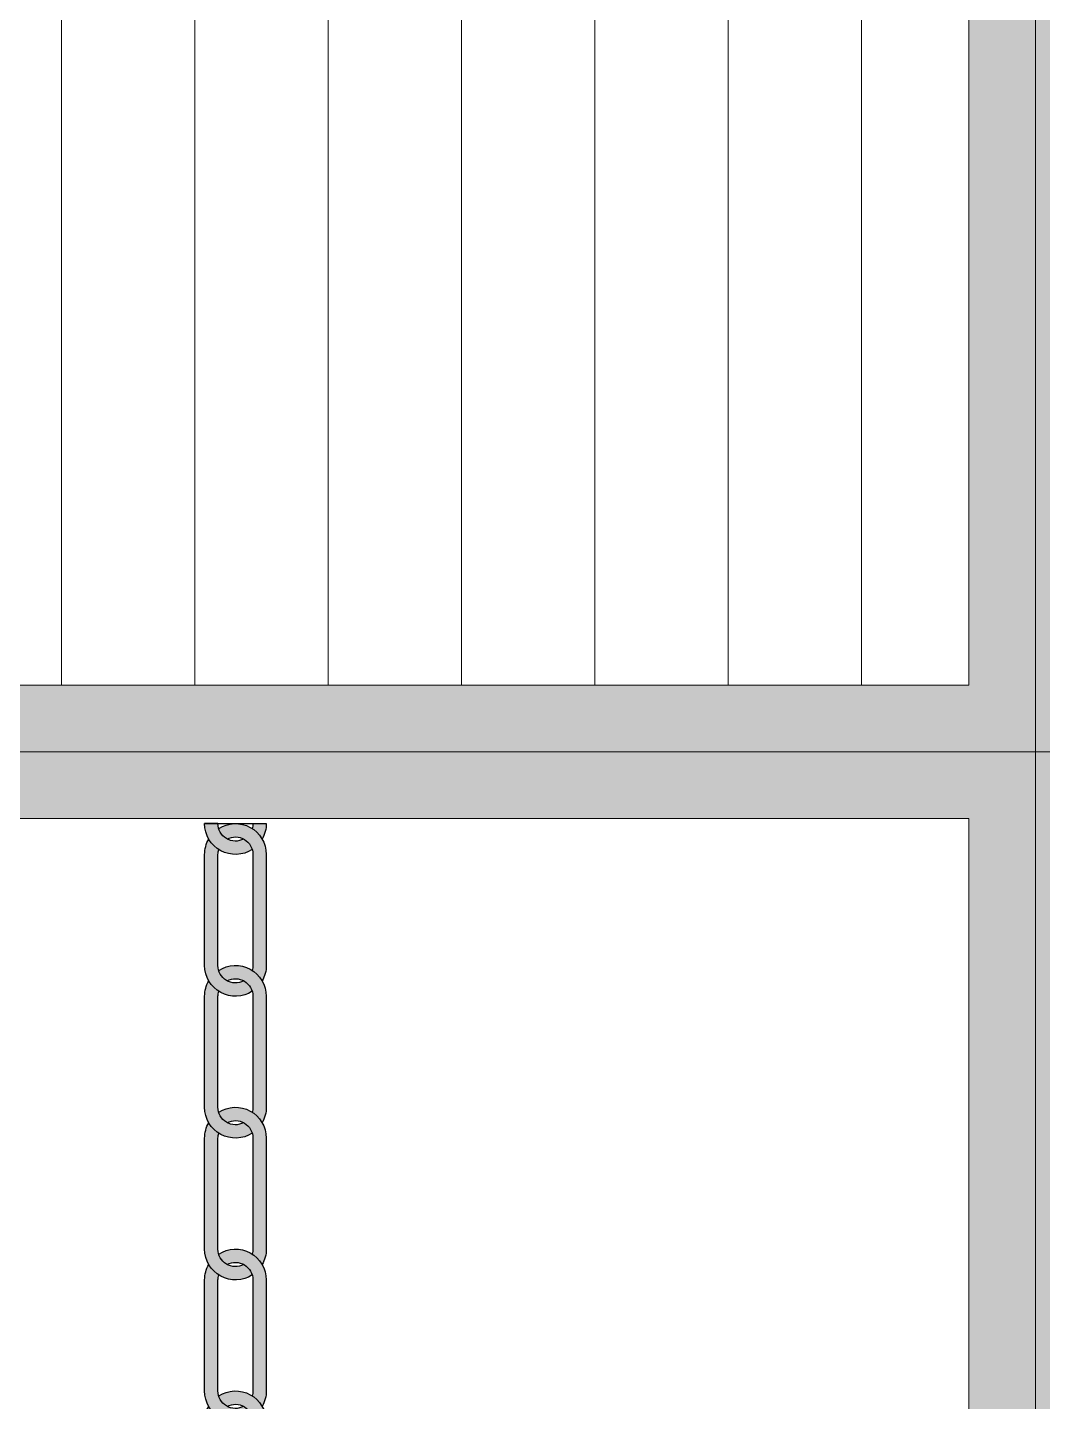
# Model space of a CAD drawing. Header units: inches. Extents: x 15448 to 46480, y -8154 to 0.
# Drawn here: x 19675.46 to 19683.07, y -3098.63 to -3088.33 of the extents above; entities that cross this region are included whole.
import ezdxf

# ---------------------------------------------------------------- set-up
doc = ezdxf.new("R2010")
doc.units = ezdxf.units.IN
doc.header["$MEASUREMENT"] = 0
doc.layers.add('IEL-HATCH-002', color=7, linetype='Continuous')

# ---------------------------------------------------------------- blocks, each defined once
blk = doc.blocks.new('98U7YTRFD')
at = {"layer": 'IEL-HATCH-002', "true_color": 0xc8c92d, "transparency": 33554687}
h = blk.add_hatch(color=52, dxfattribs=at)
h.dxf.hatch_style = 1
h.paths.add_polyline_path([(13503.61751763881, -2226.632855049501, -0.07203610860379069), (13503.62290638672, -2226.595646039197, -0.1185260063094966), (13503.5484868671, -2226.517276316019, 0.1316524975845443), (13503.51751763881, -2226.632855049487), (13503.5175176388, -2227.465659287769, 0.594712910876228), (13503.87444382478, -2227.659607744423, 0.2003144962032731), (13503.81067379528, -2227.581238021246, -0.5669828809784526), (13503.6175176388, -2227.46565928777)])
h.paths.add_polyline_path([(13503.9798325727, -2226.632855049494, 0.5947129108752648), (13503.62290638672, -2226.438906592844, 0.2003144962005446), (13503.68667641622, -2226.517276316018, -0.566982880973599), (13503.8798325727, -2226.632855049495), (13503.87983257269, -2227.465659287762, -0.07203610860876465), (13503.87444382478, -2227.50286829807, -0.118526006309034), (13503.94886334439, -2227.581238021246, 0.1316524975903354), (13503.97983257269, -2227.46565928777)])
h.paths.add_polyline_path([(13503.81067379529, -2226.517276316021, -0.5669828809679891), (13503.61751763881, -2226.401697582547), (13503.51751763881, -2226.401697582546, 0.5947129108662997), (13503.87444382479, -2226.595646039201, 0.2003144962125876)])
h.paths.add_polyline_path([(13503.9798325727, -2226.401697582546), (13503.8798325727, -2226.401697582548, -0.0720361085940226), (13503.87444382479, -2226.438906592848, -0.1185260063105705), (13503.9488633444, -2226.517276316026, 0.1316524975960037)])
h.paths.add_polyline_path([(13503.62290638671, -2227.502868298067, 0.2003144962009132), (13503.6866764162, -2227.581238021242, -0.5669828809782086), (13503.87983257269, -2227.69681675472), (13503.87983257267, -2228.529620993008, -0.07203610857360948), (13503.87444382477, -2228.566830003297, -0.118526006307088), (13503.94886334438, -2228.645199726472, 0.1316524975815436), (13503.97983257267, -2228.529620993005), (13503.97983257268, -2227.696816754719, 0.5947129108761078)])
h.paths.add_polyline_path([(13503.61751763879, -2227.696816754727, -0.07203610860858728), (13503.6229063867, -2227.65960774442, -0.1185260063082909), (13503.54848686709, -2227.581238021243, 0.1316524975913791), (13503.51751763879, -2227.696816754717), (13503.51751763879, -2228.529620992994, 0.5947129108750169), (13503.87444382477, -2228.723569449647, 0.2003144962088846), (13503.81067379527, -2228.645199726468, -0.5669828809818553), (13503.61751763878, -2228.529620992995)])
h.paths.add_polyline_path([(13503.97983257267, -2228.760778459945, 0.5947129108770199), (13503.62290638669, -2228.566830003293, 0.200314496202923), (13503.68667641619, -2228.645199726468, -0.5669828809789138), (13503.87983257267, -2228.760778459944), (13503.87983257267, -2229.593582698218, -0.07203610859698133), (13503.87444382476, -2229.630791708519, -0.1185260063065316), (13503.94886334437, -2229.709161431695, 0.1316524975863861), (13503.97983257267, -2229.593582698222)])
h.paths.add_polyline_path([(13503.61751763878, -2228.760778459946, -0.07203610859702522), (13503.62290638669, -2228.723569449645, -0.1185260063069746), (13503.54848686708, -2228.64519972647, 0.1316524975866461), (13503.51751763879, -2228.76077845994), (13503.51751763877, -2229.593582698222, 0.5947129108837431), (13503.87444382476, -2229.787531154871, 0.2003144962049155), (13503.81067379525, -2229.709161431695, -0.5669828809818576), (13503.61751763877, -2229.59358269822)])
h.paths.add_polyline_path([(13503.62290638668, -2229.630791708518, 0.2003144962070172), (13503.68667641618, -2229.709161431694, -0.566982880981241), (13503.87983257266, -2229.82474016517), (13503.87983257265, -2230.657544403461, -0.0720361085714324), (13503.87444382475, -2230.694753413748, -0.1185260063091374), (13503.94886334436, -2230.773123136925, 0.1316524975872248), (13503.97983257266, -2230.657544403453), (13503.97983257267, -2229.824740165172, 0.5947129108787617)])
h.paths.add_polyline_path([(13503.61751763877, -2229.824740165168, -0.07203610858905092), (13503.62290638668, -2229.787531154871, -0.1185260063116001), (13503.54848686707, -2229.709161431694, 0.1316524975902867), (13503.51751763877, -2229.824740165167), (13503.51751763876, -2230.657544403446, 0.5947129108775663), (13503.87444382474, -2230.851492860097, 0.200314496204377), (13503.81067379525, -2230.773123136921, -0.5669828809862746), (13503.61751763876, -2230.657544403447)])
edge = h.paths.add_edge_path()
edge.add_arc((13503.74867510571, -2230.657544403449), 0.1311574669454552, 196.4809915950537, 241.7900223174708)
edge.add_arc((13503.74867510571, -2230.888701870394), 0.1311574669452482, -3.972786544181872e-10, 118.2099776824353, ccw=False)
edge.add_line((13503.87983257265, -2230.888701870394), (13503.87983257265, -2231.721506108671))
edge.add_arc((13503.7486751057, -2231.72150610867), 0.1311574669454458, 310.0809016845912, 359.9999999996027, ccw=False)
edge.add_spline(control_points=[(13503.83312328346, -2231.821859416586), (13503.84802924988, -2231.847600672264), (13503.86145331637, -2231.880482073219), (13503.87370437016, -2231.915932078013)], knot_values=[0.3466016303527852, 0.3466016303527852, 0.3466016303527852, 0.3466016303527852, 0.4394988958096177, 0.4394988958096177, 0.4394988958096177, 0.4394988958096177], degree=3, periodic=0)
edge.add_arc((13503.7486751057, -2231.721506108672), 0.2311574669473088, 302.7438041725395, 359.9999999995491)
edge.add_line((13503.97983257264, -2231.721506108674), (13503.97983257265, -2230.888701870395))
edge.add_arc((13503.74867510571, -2230.888701870394), 0.2311574669439204, 359.9999999995491, 482.9619831899298)
edge = h.paths.add_edge_path()
edge.add_arc((13503.74867510571, -2230.888701870399), 0.1311574669464335, 163.5190084028508, 179.9999999994041, ccw=False)
edge.add_arc((13503.74867510571, -2230.657544403448), 0.231157466945264, 209.9999999994986, 237.0380168102543, ccw=False)
edge.add_arc((13503.74867510571, -2230.888701870389), 0.2311574669416409, 150.0000000001481, 179.999999999211)
edge.add_line((13503.51751763876, -2230.888701870386), (13503.51751763875, -2231.72150610867))
edge.add_arc((13503.7486751057, -2231.721506108673), 0.2311574669460325, 179.9999999993237, 278.2980461259109)
edge.add_spline(control_points=[(13503.78203631918, -2231.950243521354), (13503.77349784221, -2231.919963962116), (13503.76439506145, -2231.887542869716), (13503.75464397613, -2231.852527685985)], knot_values=[0.3340763060398338, 0.3340763060398338, 0.3340763060398338, 0.3340763060398338, 0.3998533181570189, 0.3998533181570189, 0.3998533181570189, 0.3998533181570189], degree=3, periodic=0)
edge.add_arc((13503.7486751057, -2231.721506108674), 0.1311574669442585, 179.9999999996027, 272.6083855617258, ccw=False)
edge.add_line((13503.61751763876, -2231.721506108673), (13503.61751763876, -2230.888701870397))
edge = h.paths.add_edge_path()
edge.add_spline(control_points=[(13503.62947532372, -2232.290356154731), (13503.63333082386, -2232.284184329058), (13503.63678312601, -2232.277951765025), (13503.65949591576, -2232.23196059986), (13503.66465283814, -2232.195186345206), (13503.67584589356, -2232.10802230113), (13503.68004242229, -2232.065884528885), (13503.70311288076, -2231.996959454116), (13503.71199667835, -2231.975522320184), (13503.72103657388, -2231.951005315828)], knot_values=[0.7735575014796725, 0.7735575014796725, 0.7735575014796725, 0.7735575014796725, 0.7862236376607805, 0.7862236376607805, 0.8675730333088957, 0.8675730333088957, 1.006174514207716, 1.006174514207716, 1.068779357752417, 1.068779357752417, 1.068779357752417, 1.068779357752417], degree=3, periodic=0)
edge.add_arc((13503.7486751057, -2231.721506108673), 0.2311574669460325, 238.5995381174768, 263.1329545769639, ccw=False)
edge.add_spline(control_points=[(13503.62823824841, -2231.918809778), (13503.60759927767, -2231.962884088363), (13503.55958207207, -2232.104751360314), (13503.57532484405, -2232.226761172827), (13503.51570097075, -2232.267686383218)], knot_values=[0.7792624189428321, 0.7792624189428321, 0.7792624189428321, 0.7792624189428321, 0.894581686628916, 1.114363854140545, 1.114363854140545, 1.114363854140545, 1.11436385422479], degree=3, periodic=0)
edge.add_spline(control_points=[(13503.51570097068, -2232.267686383265), (13503.55365537569, -2232.275727760133), (13503.59160978069, -2232.283769137001), (13503.62947532371, -2232.290356154732)], knot_values=[0.3533699334604428, 0.3533699334604428, 0.3533699334604428, 0.3533699334604428, 0.4669760500314272, 0.4669760500314272, 0.4669760500314272, 0.4669760500314272], degree=3, periodic=0)
edge = h.paths.add_edge_path()
edge.add_spline(control_points=[(13503.87370437016, -2231.915932078013), (13503.86145331637, -2231.880482073219), (13503.84802924988, -2231.847600672264), (13503.83312328346, -2231.821859416586)], knot_values=[0.3466016303527853, 0.3466016303527853, 0.3466016303527853, 0.3466016303527853, 0.4394988958096178, 0.4394988958096178, 0.4394988958096178, 0.4394988958096178], degree=3, periodic=0)
edge.add_spline(control_points=[(13503.83312328346, -2231.821859416586), (13503.81600394319, -2231.79229586449), (13503.77034186214, -2231.744068675765), (13503.71079597436, -2231.789505017832), (13503.67878689952, -2231.832492232912)], knot_values=[0.4394988958096178, 0.4394988958096178, 0.4394988958096178, 0.4394988958096178, 0.5461903945248009, 0.6949122414479455, 0.6949122414479455, 0.6949122414479455, 0.6949122414479455], degree=3, periodic=0)
edge.add_arc((13503.7486751057, -2231.721506108674), 0.1311574669439327, 237.8012887516908, 270.5044185428803)
edge.add_spline(control_points=[(13503.74982977022, -2231.852658492871), (13503.75052608023, -2231.849357343022), (13503.75120857046, -2231.845998980179), (13503.75187597324, -2231.842580877317)], knot_values=[0.697560864125554, 0.697560864125554, 0.697560864125554, 0.697560864125554, 0.7034162723765264, 0.7034162723765264, 0.7034162723765264, 0.7034162723765264], degree=3, periodic=0)
edge.add_spline(control_points=[(13503.75187597324, -2231.842580877315), (13503.75280441973, -2231.845919667951), (13503.75372706408, -2231.849235145417), (13503.75464397613, -2231.852527685985)], knot_values=[0.399853318157019, 0.399853318157019, 0.399853318157019, 0.399853318157019, 0.4060384486553351, 0.4060384486553351, 0.4060384486553351, 0.4060384486553351], degree=3, periodic=0)
edge.add_spline(control_points=[(13503.75464397613, -2231.852527685985), (13503.76439506145, -2231.887542869716), (13503.77349784221, -2231.919963962116), (13503.78203631918, -2231.950243521354)], knot_values=[0.3340763060398338, 0.3340763060398338, 0.3340763060398338, 0.3340763060398338, 0.3998533181570189, 0.3998533181570189, 0.3998533181570189, 0.3998533181570189], degree=3, periodic=0)
edge.add_spline(control_points=[(13503.78203631918, -2231.950243521354), (13503.79623647673, -2232.000600805542), (13503.80887586587, -2232.045034972799), (13503.84337285042, -2232.167174155498), (13503.86210613488, -2232.232197790489), (13503.88067943865, -2232.296631415022)], knot_values=[0.004926422168225086, 0.004926422168225086, 0.004926422168225086, 0.004926422168225086, 0.1143187573153247, 0.1143187573153247, 0.3340763060398338, 0.3340763060398338, 0.3340763060398338, 0.3340763060398338], degree=3, periodic=0)
edge.add_spline(control_points=[(13503.88067943864, -2232.296631415021), (13503.91323300754, -2232.290611837031), (13503.94562445606, -2232.281938916579), (13503.97801590457, -2232.273265996127)], knot_values=[0, 0, 0, 0, 0.09983347359727517, 0.09983347359727517, 0.09983347359727517, 0.09983347359727517], degree=3, periodic=0)
edge.add_spline(control_points=[(13503.97801590457, -2232.273265996125), (13503.9583757301, -2232.205132057599), (13503.92908994577, -2232.103536431135), (13503.88875913409, -2231.959494979829), (13503.87370437016, -2231.915932078013)], knot_values=[0, 0, 0, 0, 0.2324443974355175, 0.3466016303527853, 0.3466016303527853, 0.3466016303527853, 0.3466016303527853], degree=3, periodic=0)
edge = h.paths.add_edge_path()
edge.add_spline(control_points=[(13504.62222123762, -2232.996629461766), (13504.64115503278, -2232.967888358802), (13504.74300386352, -2232.985442384294), (13504.79836821841, -2232.896234966473), (13504.7683894958, -2232.797383730991), (13504.68016235382, -2232.762312172961), (13504.5928069797, -2232.740740373749), (13504.57364698218, -2232.629126468142), (13504.49544206205, -2232.483811620503), (13504.25209713899, -2232.380146348378), (13504.08008966798, -2232.31307054463), (13503.97801590457, -2232.273265996127)], knot_values=[0, 0, 0, 0, 0.1309912766617496, 0.2016793649037592, 0.2805779641309256, 0.4053457907578852, 0.4755009320197485, 0.5188582165347999, 0.7222774984972176, 0.9497031752862494, 1.281648892518322, 1.281648892518322, 1.281648892518322, 1.281648892518322], degree=3, periodic=0)
edge.add_spline(control_points=[(13503.97801590457, -2232.273265996127), (13503.94562445606, -2232.281938916579), (13503.91323300754, -2232.290611837031), (13503.88067943864, -2232.296631415021)], knot_values=[0, 0, 0, 0, 0.09983347359727517, 0.09983347359727517, 0.09983347359727517, 0.09983347359727517], degree=3, periodic=0)
edge.add_spline(control_points=[(13503.88067943864, -2232.296631415021), (13503.87194957057, -2232.298245681089), (13503.78916632167, -2232.311725928157), (13503.70505707328, -2232.303504211903), (13503.62947532371, -2232.290356154732)], knot_values=[0.09983347359727517, 0.09983347359727517, 0.09983347359727517, 0.09983347359727517, 0.1266057471997214, 0.3533699334604428, 0.3533699334604428, 0.3533699334604428, 0.3533699334604428], degree=3, periodic=0)
edge.add_spline(control_points=[(13503.62947532371, -2232.290356154732), (13503.59160978069, -2232.283769137001), (13503.55365537569, -2232.275727760133), (13503.51570097068, -2232.267686383265)], knot_values=[0.3533699334604428, 0.3533699334604428, 0.3533699334604428, 0.3533699334604428, 0.4669760500314272, 0.4669760500314272, 0.4669760500314272, 0.4669760500314272], degree=3, periodic=0)
edge.add_spline(control_points=[(13503.50855153093, -2232.272331507785), (13503.51096976564, -2232.270802744982), (13503.51338800039, -2232.269273982164), (13503.51570097072, -2232.267686383233)], knot_values=[1.114363854140545, 1.114363854140545, 1.114363854140545, 1.114363854140545, 1.122889795179318, 1.122889795263563, 1.122889795263563, 1.122889795263563], degree=3, periodic=0)
edge.add_spline(control_points=[(13503.51570097068, -2232.267686383263), (13503.42062475923, -2232.300666469815), (13503.24390311107, -2232.361967768662), (13503.028215134, -2232.473890466473), (13502.92823020318, -2232.604170525755), (13502.90286579761, -2232.683284031462), (13502.88502162367, -2232.703477968371)], knot_values=[7.814466894504001, 7.814466894504001, 7.814466894504001, 7.814466894504001, 8.1178045533277, 8.378291748194444, 8.52191005546547, 8.608112935299886, 8.608112935299886, 8.608112935299886, 8.608112935299886], degree=3, periodic=0)
edge.add_spline(control_points=[(13502.88502162367, -2232.703477968371), (13502.88392320806, -2232.70472102594), (13502.84904855384, -2232.741976898979), (13502.74497225579, -2232.742544416734), (13502.68780308551, -2232.853291010375), (13502.74175316428, -2232.94864800834), (13502.83723189246, -2232.955236359536), (13502.86163877833, -2232.985667250989), (13502.86323723365, -2232.98804764921)], knot_values=[7.34428415968853, 7.34428415968853, 7.34428415968853, 7.34428415968853, 7.349590462402879, 7.508052912138223, 7.5969299092887, 7.667163660100063, 7.803584305042712, 7.814466894504003, 7.814466894504003, 7.814466894504003, 7.814466894504003], degree=3, periodic=0)
edge.add_spline(control_points=[(13502.86323723364, -2232.988047649209), (13502.98218398597, -2233.019464702795), (13503.4265651946, -2233.136837795981), (13504.04104241447, -2233.168821569887), (13504.49354911323, -2233.034752537614), (13504.62222123762, -2232.996629461766)], knot_values=[0, 0, 0, 0, 0.3696380902952175, 1.380955916115466, 1.782791987347774, 1.782791987347774, 1.782791987347774, 1.782791987347774], degree=3, periodic=0)
edge = h.paths.add_edge_path()
edge.add_spline(control_points=[(13502.86323723365, -2232.98804764921), (13502.88975443742, -2233.027536713386), (13502.79966591798, -2233.256778710282), (13502.82875726463, -2233.50128182972), (13502.68857898254, -2233.815791034162), (13502.51497591646, -2234.037679064438), (13502.35709320768, -2234.229719371088), (13502.31183489439, -2234.451090514653), (13502.57181585286, -2234.62864809391), (13502.99288918214, -2234.767277697913), (13503.68565939051, -2234.822718087271), (13504.38163413232, -2234.82597301504), (13504.82974302406, -2234.625132357617), (13505.12105742299, -2234.509538841781), (13505.10762872609, -2234.248837363928), (13504.89750353865, -2234.082858108618), (13504.74363153929, -2233.816396540152), (13504.64091625403, -2233.451186074416), (13504.64184037899, -2233.207382801455), (13504.61178045703, -2233.012998992644), (13504.62206229179, -2232.996870738203), (13504.62222123762, -2232.996629461766)], knot_values=[1.281648892518321, 1.281648892518321, 1.281648892518321, 1.281648892518321, 1.462183086238396, 1.827127982419979, 2.097020849935174, 2.445955306733731, 2.674552180304199, 2.853318933560105, 3.0315623975502, 3.521677936868759, 4.216954589097591, 5.103338990733362, 5.528803428129599, 5.742758042669924, 5.94017603020959, 6.171167199256045, 6.523572722948433, 6.851688078532172, 7.271629439449341, 7.343184511267204, 7.344284159688528, 7.344284159688528, 7.344284159688528, 7.344284159688528], degree=3, periodic=0)
edge.add_spline(control_points=[(13504.62222123762, -2232.996629461766), (13504.49354911323, -2233.034752537614), (13504.04104241447, -2233.168821569887), (13503.4265651946, -2233.136837795982), (13502.98218398597, -2233.019464702795), (13502.86323723364, -2232.988047649209)], knot_values=[0, 0, 0, 0, 0.4018360712323089, 1.413153897052557, 1.782791987347774, 1.782791987347774, 1.782791987347774, 1.782791987347774], degree=3, periodic=0)
for p, q in [((13503.61751763881, -2226.401697582546), (13503.51751763881, -2226.401697582546)), ((13503.51751763881, -2226.401697582546), (13503.8798325727, -2226.401697582548)), ((13503.8798325727, -2226.401697582548), (13503.9798325727, -2226.401697582546))]:
    blk.add_line(p, q)
at = {"color": 18, "true_color": 0x000000}
for points in [[(13503.87444381799, -2226.595646043613, -0.5947128989951016), (13503.51751763881, -2226.401697582545)], [(13503.81067382356, -2226.517276300855, -0.5669829617799804), (13503.61751763881, -2226.401697582547)], [(13503.62290638011, -2226.438906597126, -0.5947129224000847), (13503.9798325727, -2226.632855049496), (13503.97983257269, -2227.465659287774, -0.131652506132281), (13503.94886334051, -2227.581238027973)], [(13503.8798325727, -2226.40169758255, -0.07203613597990333), (13503.87444382074, -2226.438906606556)], [(13503.9798325727, -2226.401697582548), (13503.9798325727, -2226.40169758255, -0.1316525150040931), (13503.94886333649, -2226.517276329732)], [(13503.87444382144, -2227.659607746589, -0.5947129050482595), (13503.5175176388, -2227.465659287769), (13503.51751763881, -2226.63285504949, -0.1316524801706406), (13503.54848685919, -2226.517276329728, -0.1316524801706406)], [(13503.68667644365, -2226.517276301305, -0.5669828025742315), (13503.8798325727, -2226.632855049496), (13503.87983257269, -2227.465659287774, -0.07203612202676615), (13503.87444382279, -2227.502868304796)], [(13503.81067380915, -2227.581238013805, -0.566982920629515), (13503.6175176388, -2227.46565928777), (13503.61751763881, -2226.632855049492, -0.0720360811966265), (13503.62290638266, -2226.595646052905, -0.0720360811966265)], [(13503.62290638337, -2227.502868300232, -0.5947129167034609), (13503.97983257268, -2227.69681675472), (13503.97983257267, -2228.529620992998, -0.1316525018128444), (13503.94886334246, -2228.645199729797)], [(13503.87444382312, -2228.723569450718, -0.594712907994833), (13503.51751763879, -2228.529620992992), (13503.51751763879, -2227.696816754714, -0.1316524890424524), (13503.54848686321, -2227.581238027969, -0.1316524890424524)], [(13503.81067380212, -2228.64519972279, -0.5669829005849861), (13503.61751763878, -2228.529620992994), (13503.61751763879, -2227.696816754716, -0.07203609514951091), (13503.62290638471, -2227.659607751145, -0.07203609514951091)], [(13503.68667643007, -2227.581238013803, -0.5669828413335253), (13503.87983257269, -2227.69681675472), (13503.87983257267, -2228.529620992998, -0.07203611523749193), (13503.87444382378, -2228.566830006622)], [(13503.62290638504, -2228.566830004365, -0.5947129137605592), (13503.97983257267, -2228.760778459945), (13503.97983257267, -2229.593582698224, -0.1316524929342574), (13503.94886334648, -2229.709161428034)], [(13503.87444382657, -2229.787531153693, -0.5947129140577315), (13503.51751763877, -2229.593582698218), (13503.51751763879, -2228.76077845994, -0.1316524933596195), (13503.54848686516, -2228.645199729797, -0.1316524933596195)], [(13503.68667642305, -2228.645199722788, -0.566982861374444), (13503.87983257267, -2228.760778459945), (13503.87983257267, -2229.593582698224, -0.07203610127728995), (13503.87444382584, -2229.630791704861)], [(13503.8106737877, -2229.709161435746, -0.5669828593914342), (13503.61751763877, -2229.59358269822), (13503.61751763878, -2228.760778459942, -0.07203610194239639), (13503.62290638571, -2228.723569452971, -0.07203610194239639)], [(13503.6229063885, -2229.63079170734, -0.5947129077097495), (13503.97983257267, -2229.824740165171), (13503.97983257266, -2230.657544403449, -0.1316525045306996), (13503.9488633412, -2230.773123142387)], [(13503.87444382203, -2230.851492861857, -0.5947129061450999), (13503.51751763876, -2230.657544403444), (13503.51751763877, -2229.824740165166, -0.1316525020048654), (13503.54848686908, -2229.709161428218, -0.1316525020048654)], [(13503.68667640863, -2229.709161435745, -0.5669829025667741), (13503.87983257266, -2229.824740165171), (13503.87983257265, -2230.657544403449, -0.07203611951522637), (13503.87444382313, -2230.694753419215)], [(13503.81067380652, -2230.773123130875, -0.5669829132090388), (13503.61751763876, -2230.657544403446), (13503.61751763877, -2229.824740165167, -0.07203611553551638), (13503.62290638771, -2229.787531151394, -0.07203611553551638)], [(13503.62290638387, -2230.694753415566, -0.5947129157769542), (13503.97983257265, -2230.888701870397), (13503.97983257264, -2231.721506108675, -0.2551579518979887), (13503.87370437015, -2231.915932078014)], [(13503.68667642783, -2230.773123130664, -0.5669828476474745), (13503.87983257265, -2230.888701870397), (13503.87983257265, -2231.721506108675, -0.2213243419732455), (13503.83312328345, -2231.821859416586)], [(13503.78203631918, -2231.950243521354, -0.4572977496143126), (13503.51751763875, -2231.721506108669), (13503.51751763876, -2230.888701870391, -0.1316524906440002), (13503.5484868639, -2230.773123142385, -0.1316524906440002)], [(13503.75464397613, -2231.852527685985, -0.4276112402355809), (13503.61751763876, -2231.721506108671), (13503.61751763876, -2230.888701870393, -0.0720360976682418), (13503.62290638506, -2230.851492865562, -0.0720360976682418)]]:
    blk.add_lwpolyline(points, format="xyb", dxfattribs=at)
for points, knots in [([(13503.97801590457, -2232.273265996125), (13503.9583757301, -2232.205132057599), (13503.91222587766, -2232.045033112755), (13503.81861359161, -2231.707235052248), (13503.71079597436, -2231.789505017832), (13503.67878689952, -2231.832492232912)], [0, 0, 0, 0, 0.2324443974355175, 0.5461903945248009, 0.6949122414479455, 0.6949122414479455, 0.6949122414479455, 0.6949122414479455]), ([(13503.88192834704, -2232.300964033769), (13503.86294388264, -2232.23510482602), (13503.84388917054, -2232.169002225951), (13503.80133377929, -2232.018331644878), (13503.77909899257, -2231.940477701358), (13503.75187597324, -2231.842580877315)], [0, 0, 0, 0, 0.2246839708927342, 0.2246839708927342, 0.406038448655335, 0.406038448655335, 0.406038448655335, 0.406038448655335]), ([(13503.62823824841, -2231.918809778), (13503.60759927767, -2231.962884088363), (13503.55958207206, -2232.104751360349), (13503.5757253853, -2232.229865452245), (13503.51096976564, -2232.270802744982), (13503.50855153093, -2232.272331507785)], [0.7792624189428321, 0.7792624189428321, 0.7792624189428321, 0.7792624189428321, 0.894581686628916, 1.11436385422479, 1.122889795263563, 1.122889795263563, 1.122889795263563, 1.122889795263563]), ([(13503.72103657388, -2231.951005315828), (13503.71199667835, -2231.975522320184), (13503.70311288076, -2231.996959454116), (13503.68004242229, -2232.065884528885), (13503.67584589356, -2232.10802230113), (13503.66465283814, -2232.195186345206), (13503.65949591576, -2232.23196059986), (13503.63678312601, -2232.277951765025), (13503.63333082386, -2232.284184329058), (13503.62947532372, -2232.290356154731)], [0.7735575014796725, 0.7735575014796725, 0.7735575014796725, 0.7735575014796725, 0.836162345024374, 0.836162345024374, 0.974763825923194, 0.974763825923194, 1.056113221571309, 1.056113221571309, 1.068779357752417, 1.068779357752417, 1.068779357752417, 1.068779357752417])]:
    blk.add_open_spline(points, degree=3, knots=knots, dxfattribs=at)
blk.add_open_spline([(13503.75187597324, -2231.842580877317), (13503.75120857046, -2231.845998980179), (13503.75052608023, -2231.849357343022), (13503.74982977022, -2231.852658492871)], degree=3, dxfattribs=at)
for points in [[(13503.97801590457, -2232.273265996127), (13504.28650605139, -2232.39582940217), (13504.48460099577, -2232.507547043904), (13504.58252770452, -2232.685843886241), (13504.59625705708, -2232.726970021469), (13504.65901981176, -2232.758316161114), (13504.76689329634, -2232.82100844043), (13504.78650665715, -2232.897430328903), (13504.7472799355, -2232.956235686888), (13504.62175442617, -2232.997361822099), (13504.61993318553, -2233.068893712787), (13504.66308257936, -2233.486612369804), (13504.75330403916, -2233.802079919263), (13504.9393507762, -2234.101372860654), (13505.08575050527, -2234.28004585667), (13505.08575050526, -2234.47746384421), (13504.90726892169, -2234.595450713857), (13504.50967807855, -2234.746915260651), (13503.6255357913, -2234.809921001337), (13502.93472520372, -2234.731242190811), (13502.47619284654, -2234.558148807635), (13502.34618428332, -2234.436212324397), (13502.3635561172, -2234.258291635726), (13502.48950191282, -2234.067519029798), (13502.69250019745, -2233.783711081394), (13502.79476986465, -2233.533945040657), (13502.84212212152, -2233.172085204507), (13502.85781281018, -2232.981312598578), (13502.73578968672, -2232.920313010816), (13502.70244697329, -2232.858498423427), (13502.73985245432, -2232.777876152244), (13502.88162903405, -2232.707096568901), (13502.92491852331, -2232.62647429772), (13503.00953616576, -2232.510430888736), (13503.23186762034, -2232.374702104034), (13503.51570097068, -2232.267686383263)], [(13503.97801590457, -2232.273265996127), (13503.85445173133, -2232.300850599021), (13503.51570097068, -2232.267686383265)], [(13504.5928069797, -2232.74074037375), (13504.43935017045, -2232.813171905509), (13504.15579701097, -2232.878246491422), (13503.73453003938, -2232.884202257955), (13503.25358241268, -2232.862385344751), (13502.96148343173, -2232.771042693797), (13502.88502162367, -2232.70347796837)], [(13504.62222123762, -2232.996629461766), (13504.23340988169, -2233.098108314936), (13503.22234113079, -2233.075664478936), (13502.86323723364, -2232.988047649209)]]:
    blk.add_spline(points, degree=3, dxfattribs=at)

msp = doc.modelspace()

# ---------------------------------------------------------------- hatches: boundary and pattern name
at = {"layer": 'IEL-HATCH-002', "lineweight": 5, "true_color": 0x9d754d, "transparency": 33554687}
h = msp.add_hatch(color=35, dxfattribs=at)
h.dxf.hatch_style = 1
h.paths.add_polyline_path([(19683.02139608506, -3057.759945139953), (19671.02139608506, -3057.759945139953), (19671.02139608506, -3093.759945139953), (19683.02139608506, -3093.759945139953)])
h.paths.add_polyline_path([(19671.52139608506, -3058.259945139953), (19682.52139608506, -3058.259945139953), (19682.52139608506, -3093.259945139953), (19671.52139608506, -3093.259945139953)], flags=16)
h.paths.add_polyline_path([(19683.02139608506, -3105.759945139953), (19671.02139608506, -3105.759945139953), (19671.02139608506, -3141.759945139953), (19683.02139608506, -3141.759945139953)])
h.paths.add_polyline_path([(19671.52139608506, -3106.259945139953), (19682.52139608506, -3106.259945139953), (19682.52139608506, -3141.259945139953), (19671.52139608506, -3141.259945139953)], flags=16)
h.paths.add_polyline_path([(19683.02139608506, -3093.759945139953), (19671.02139608506, -3093.759945139953), (19671.02139608506, -3105.759945139953), (19683.02139608506, -3105.759945139953)])
h.paths.add_polyline_path([(19671.52139608506, -3094.259945139953), (19682.52139608506, -3094.259945139953), (19682.52139608506, -3105.259945139953), (19671.52139608506, -3105.259945139953)], flags=16)
edge = h.paths.add_edge_path(flags=0)
edge.add_arc((19677.02139608495, -3096.657829318605), 0.2311574669427209, 149.999999999337, 179.9999999993237, ccw=False)
edge.add_arc((19677.02139608496, -3096.426671851658), 0.2311574669461381, 179.9999999995491, 210.0000000004073, ccw=False)
edge.add_line((19676.79023861801, -3096.426671851656), (19676.79023861802, -3095.59386761338))
edge.add_arc((19677.02139608497, -3095.593867613382), 0.2311574669436304, 149.9999999985561, 179.9999999994365, ccw=False)
edge.add_arc((19677.02139608497, -3095.362710146434), 0.2311574669464611, 179.999999999211, 209.9999999994986, ccw=False)
edge.add_line((19676.79023861802, -3095.362710146431), (19676.79023861803, -3094.529905908149))
edge.add_arc((19677.02139608498, -3094.529905908153), 0.2311574669422094, 149.9999999999529, 179.999999999211, ccw=False)
edge.add_arc((19677.02139608498, -3094.298748441208), 0.2311574669489607, 180, 209.9999999995358, ccw=False)
edge.add_line((19676.79023861804, -3094.298748441208), (19677.15255355193, -3094.298748441211))
edge.add_line((19677.15255355192, -3094.298748441211), (19677.25255355193, -3094.298748441208))
edge.add_arc((19677.02139608498, -3094.298748441208), 0.2311574669467404, -30.00000000190181, 0, ccw=False)
edge.add_arc((19677.02139608498, -3094.529905908154), 0.2311574669433519, -4.5088199840392917e-10, 29.999999998522526, ccw=False)
edge.add_line((19677.25255355192, -3094.529905908156), (19677.25255355192, -3095.362710146432))
edge.add_arc((19677.02139608497, -3095.36271014643), 0.2311574669471383, 329.99999999890935, 359.9999999995491, ccw=False)
edge.add_arc((19677.02139608497, -3095.593867613378), 0.2311574669441477, -7.889866537880152e-10, 29.999999999626425, ccw=False)
edge.add_line((19677.25255355191, -3095.593867613381), (19677.2525535519, -3096.426671851667))
edge.add_arc((19677.02139608495, -3096.426671851664), 0.2311574669448646, 330.0000000006966, 359.9999999993237, ccw=False)
edge.add_arc((19677.02139608495, -3096.657829318605), 0.231157466945114, -5.636024980049115e-10, 29.999999999400984, ccw=False)
edge.add_line((19677.2525535519, -3096.657829318607), (19677.25255355189, -3097.490633556884))
edge.add_arc((19677.02139608495, -3097.490633556883), 0.2311574669465699, 329.9999999995926, 359.9999999995491, ccw=False)
edge.add_arc((19677.02139608494, -3097.721791023831), 0.231157466947672, -7.889866537880152e-10, 30.0000000001819, ccw=False)
edge.add_line((19677.25255355189, -3097.721791023834), (19677.25255355188, -3098.554595262115))
edge.add_arc((19677.02139608494, -3098.554595262112), 0.2311574669455468, 329.9999999993974, 359.99999999921096, ccw=False)
edge.add_arc((19677.02139608494, -3098.785752729056), 0.2311574669439204, -4.5088199840392917e-10, 29.999999999010583, ccw=False)
edge.add_line((19677.25255355188, -3098.785752729058), (19677.25255355187, -3099.618556967336))
edge.add_arc((19677.02139608492, -3099.618556967334), 0.2311574669473088, 302.7438041730406, 359.9999999995491, ccw=False)
edge.add_spline(control_points=[(19677.14642534938, -3099.812982936675), (19677.16148011331, -3099.856545838492), (19677.201810925, -3100.000587289797), (19677.23109670933, -3100.102182916261), (19677.2507368838, -3100.170316854787)], knot_values=[0, 0, 0, 0, 0.1141572329172678, 0.3466016303527853, 0.3466016303527853, 0.3466016303527853, 0.3466016303527853], degree=3, periodic=0)
edge.add_spline(control_points=[(19677.2507368838, -3100.170316854789), (19677.35281064721, -3100.210121403291), (19677.52481811822, -3100.27719720704), (19677.76816304128, -3100.380862479165), (19677.84636796141, -3100.526177326803), (19677.86552795893, -3100.637791232411), (19677.95288333305, -3100.659363031624), (19678.04111047502, -3100.694434589653), (19678.07108919763, -3100.793285825135), (19678.01572484275, -3100.882493242955), (19677.91387601201, -3100.864939217465), (19677.89494221685, -3100.893680320427)], knot_values=[0, 0, 0, 0, 0.3319457172320727, 0.5593713940211045, 0.7627906759835221, 0.8061479604985735, 0.8763031017604368, 1.001070928387396, 1.079969527614563, 1.150657615856572, 1.281648892515525, 1.281648892515525, 1.281648892515525, 1.281648892515525], degree=3, periodic=0)
edge.add_spline(control_points=[(19677.89494221685, -3100.893680320427), (19677.89478327102, -3100.893921596864), (19677.88450143627, -3100.910049851305), (19677.91456135821, -3101.104433660117), (19677.91363723327, -3101.348236933078), (19678.01635251851, -3101.713447398814), (19678.17022451787, -3101.979908967279), (19678.38034970532, -3102.14588822259), (19678.39377840222, -3102.406589700443), (19678.10246400328, -3102.522183216279), (19677.65435511155, -3102.723023873702), (19676.95838036973, -3102.719768945933), (19676.26561016137, -3102.664328556576), (19675.84453683209, -3102.525698952571), (19675.58455587362, -3102.348141373315), (19675.62981418691, -3102.12677022975), (19675.78769689568, -3101.9347299231), (19675.96129996176, -3101.712841892825), (19676.10147824387, -3101.398332688383), (19676.0723868972, -3101.153829568943), (19676.16247541664, -3100.924587572049), (19676.13595821288, -3100.885098507872)], knot_values=[1.281648892515525, 1.281648892515525, 1.281648892515525, 1.281648892515525, 1.282748540939646, 1.354303612757509, 1.774244973674678, 2.102360329258417, 2.454765852950806, 2.685757021997261, 2.883175009536926, 3.097129624077251, 3.522594061473488, 4.408978463109259, 5.104255115338091, 5.59437065465665, 5.772614118646746, 5.951380871902651, 6.17997774547312, 6.528912202271676, 6.798805069786871, 7.163749965968455, 7.344284159688607, 7.344284159688607, 7.344284159688607, 7.344284159688607], degree=3, periodic=0)
edge.add_spline(control_points=[(19676.13595821288, -3100.885098507872), (19676.13435975756, -3100.882718109651), (19676.10995287169, -3100.852287218199), (19676.01447414351, -3100.845698867002), (19675.96052406474, -3100.750341869037), (19676.01769323502, -3100.639595275396), (19676.12176953306, -3100.639027757641), (19676.15664418729, -3100.601771884601), (19676.1577426029, -3100.600528827033)], knot_values=[7.344284159688607, 7.344284159688607, 7.344284159688607, 7.344284159688607, 7.35516674914982, 7.491587394092469, 7.561821144903832, 7.650698142054309, 7.809160591789653, 7.814466894505005, 7.814466894505005, 7.814466894505005, 7.814466894505005], degree=3, periodic=0)
edge.add_spline(control_points=[(19676.1577426029, -3100.600528827033), (19676.17558677683, -3100.580334890124), (19676.2009511824, -3100.501221384418), (19676.30093611324, -3100.370941325135), (19676.5166240903, -3100.259018627324), (19676.69334573845, -3100.197717328478), (19676.78842194991, -3100.164737241926)], knot_values=[7.814466894505005, 7.814466894505005, 7.814466894505005, 7.814466894505005, 7.900669774338416, 8.044288081609443, 8.304775276476187, 8.608112935299886, 8.608112935299886, 8.608112935299886, 8.608112935299886], degree=3, periodic=0)
edge.add_spline(control_points=[(19676.78842194998, -3100.164737241879), (19676.84804582327, -3100.123812031489), (19676.8323030513, -3100.001802218976), (19676.8803202569, -3099.859934947025), (19676.90095922763, -3099.815860636662)], knot_values=[0.7792624189428321, 0.7792624190270767, 0.7792624190270767, 0.7792624190270767, 0.9990445865387061, 1.11436385422479, 1.11436385422479, 1.11436385422479, 1.11436385422479], degree=3, periodic=0)
edge.add_arc((19677.02139608493, -3099.618556967335), 0.2311574669460325, 179.9999999993237, 238.5995381174768, ccw=False)
edge.add_line((19676.79023861798, -3099.618556967332), (19676.79023861799, -3098.785752729048))
edge.add_arc((19677.02139608493, -3098.785752729051), 0.2311574669416409, 150.0000000002457, 179.9999999993237, ccw=False)
edge.add_arc((19677.02139608494, -3098.55459526211), 0.2311574669450747, 179.9999999994365, 209.9999999994986, ccw=False)
edge.add_line((19676.79023861799, -3098.554595262108), (19676.790238618, -3097.72179102383))
edge.add_arc((19677.02139608494, -3097.721791023832), 0.231157466943005, 149.9999999988489, 179.9999999994365, ccw=False)
edge.add_arc((19677.02139608494, -3097.490633556887), 0.2311574669431557, 179.999999999211, 209.9999999993336, ccw=False)
edge.add_line((19676.790238618, -3097.490633556884), (19676.79023861801, -3096.657829318603))
h.paths.add_polyline_path([(19676.95939739541, -3097.606212290356, -0.2512752057928399), (19677.08339477448, -3097.606212290357, -0.2512752057945546)], flags=0)
h.paths.add_polyline_path([(19676.9593973954, -3098.670173995583, -0.2512752057998141), (19677.08339477447, -3098.670173995583, -0.2512752057989255)], flags=0)
h.paths.add_polyline_path([(19676.95939739542, -3096.54225058513, -0.2512752057917643), (19677.08339477449, -3096.542250585131, -0.2512752057965136)], flags=0)
edge = h.paths.add_edge_path(flags=0)
edge.add_spline(control_points=[(19677.02459695247, -3099.739631735977), (19677.02552539895, -3099.742970526613), (19677.0264480433, -3099.74628600408), (19677.02736495536, -3099.749578544647)], knot_values=[0.399853318157019, 0.399853318157019, 0.399853318157019, 0.399853318157019, 0.4060384486553351, 0.4060384486553351, 0.4060384486553351, 0.4060384486553351], degree=3, periodic=0)
edge.add_spline(control_points=[(19677.02736495536, -3099.749578544647), (19677.05333286109, -3099.84282672788), (19677.07470299922, -3099.917677648764), (19677.11609382964, -3100.06422501416), (19677.1348271141, -3100.129248649151), (19677.15340041787, -3100.193682273683)], knot_values=[0.004926422168232969, 0.004926422168232969, 0.004926422168232969, 0.004926422168232969, 0.1800957694325177, 0.1800957694325177, 0.3998533181570189, 0.3998533181570189, 0.3998533181570189, 0.3998533181570189], degree=3, periodic=0)
edge.add_spline(control_points=[(19677.15340041787, -3100.193682273683), (19677.1446705498, -3100.195296539752), (19677.0618873009, -3100.20877678682), (19676.9777780525, -3100.200555070565), (19676.90219630294, -3100.187407013394)], knot_values=[0.09983347359727723, 0.09983347359727723, 0.09983347359727723, 0.09983347359727723, 0.1266057471997214, 0.3533699334606585, 0.3533699334606585, 0.3533699334606585, 0.3533699334606585], degree=3, periodic=0)
edge.add_spline(control_points=[(19676.99375755311, -3099.84805617449), (19676.98471765758, -3099.872573178846), (19676.97583385999, -3099.894010312778), (19676.95276340152, -3099.962935387547), (19676.94856687279, -3100.005073159792), (19676.93737381737, -3100.092237203869), (19676.93221689499, -3100.129011458522), (19676.90950410524, -3100.175002623687), (19676.90605180309, -3100.181235187721), (19676.90219630294, -3100.187407013394)], knot_values=[0.7735575014796725, 0.7735575014796725, 0.7735575014796725, 0.7735575014796725, 0.836162345024374, 0.836162345024374, 0.974763825923194, 0.974763825923194, 1.056113221571309, 1.056113221571309, 1.068779357752417, 1.068779357752417, 1.068779357752417, 1.068779357752417], degree=3, periodic=0)
edge.add_spline(control_points=[(19676.90219630294, -3100.187407013394), (19676.9777780525, -3100.200555070565), (19677.0618873009, -3100.20877678682), (19677.1446705498, -3100.195296539752), (19677.15340041787, -3100.193682273683)], knot_values=[0.09983347359727723, 0.09983347359727723, 0.09983347359727723, 0.09983347359727723, 0.3265976598582143, 0.3533699334606585, 0.3533699334606585, 0.3533699334606585, 0.3533699334606585], degree=3, periodic=0)
edge.add_spline(control_points=[(19677.15340041787, -3100.193682273683), (19677.1348271141, -3100.129248649151), (19677.11609382964, -3100.06422501416), (19677.07470299922, -3099.917677648764), (19677.05333286109, -3099.84282672788), (19677.02736495536, -3099.749578544647)], knot_values=[0.004926422168232992, 0.004926422168232992, 0.004926422168232992, 0.004926422168232992, 0.2246839708927342, 0.2246839708927342, 0.3998533181570189, 0.3998533181570189, 0.3998533181570189, 0.3998533181570189], degree=3, periodic=0)
edge.add_spline(control_points=[(19677.02255074945, -3099.749709351533), (19677.02324705946, -3099.746408201684), (19677.02392954969, -3099.743049838841), (19677.02459695247, -3099.739631735979)], knot_values=[0.697560864125554, 0.697560864125554, 0.697560864125554, 0.697560864125554, 0.7034162723765264, 0.7034162723765264, 0.7034162723765264, 0.7034162723765264], degree=3, periodic=0)
h.paths.add_polyline_path([(19676.95939739543, -3095.478288879905, -0.2512752057978059), (19677.0833947745, -3095.478288879908, -0.2512752058012085)], flags=0)
h.paths.add_polyline_path([(19677.08339477452, -3094.414327174683, -0.2512752057919592), (19676.95939739544, -3094.41432717468, -0.2512752057921691)], flags=0)
h = msp.add_hatch(color=35, dxfattribs=at)
h.dxf.hatch_style = 1
h.paths.add_polyline_path([(19695.02139608506, -3057.759945139953), (19683.02139608506, -3057.759945139953), (19683.02139608506, -3093.759945139953), (19695.02139608506, -3093.759945139953)])
h.paths.add_polyline_path([(19683.52139608506, -3058.259945139953), (19694.52139608506, -3058.259945139953), (19694.52139608506, -3093.259945139953), (19683.52139608506, -3093.259945139953)], flags=16)
h.paths.add_polyline_path([(19695.02139608506, -3105.759945139953), (19683.02139608506, -3105.759945139953), (19683.02139608506, -3141.759945139953), (19695.02139608506, -3141.759945139953)])
h.paths.add_polyline_path([(19683.52139608506, -3106.259945139953), (19694.52139608506, -3106.259945139953), (19694.52139608506, -3141.259945139953), (19683.52139608506, -3141.259945139953)], flags=16)
h.paths.add_polyline_path([(19695.02139608506, -3093.759945139953), (19683.02139608506, -3093.759945139953), (19683.02139608506, -3105.759945139953), (19695.02139608506, -3105.759945139953)])
h.paths.add_polyline_path([(19683.52139608506, -3094.259945139953), (19694.52139608506, -3094.259945139953), (19694.52139608506, -3105.259945139953), (19683.52139608506, -3105.259945139953)], flags=16)
edge = h.paths.add_edge_path(flags=0)
edge.add_arc((19689.02139608495, -3096.657829318605), 0.2311574669427209, 149.999999999337, 179.9999999993237, ccw=False)
edge.add_arc((19689.02139608496, -3096.426671851658), 0.2311574669461381, 179.9999999995491, 210.0000000004073, ccw=False)
edge.add_line((19688.79023861801, -3096.426671851656), (19688.79023861802, -3095.59386761338))
edge.add_arc((19689.02139608497, -3095.593867613382), 0.2311574669436304, 149.9999999985561, 179.9999999994365, ccw=False)
edge.add_arc((19689.02139608497, -3095.362710146434), 0.2311574669464611, 179.999999999211, 209.9999999994986, ccw=False)
edge.add_line((19688.79023861802, -3095.362710146431), (19688.79023861803, -3094.529905908149))
edge.add_arc((19689.02139608498, -3094.529905908153), 0.2311574669422094, 149.9999999999529, 179.999999999211, ccw=False)
edge.add_arc((19689.02139608498, -3094.298748441208), 0.2311574669489607, 180, 209.9999999995358, ccw=False)
edge.add_line((19688.79023861804, -3094.298748441208), (19689.15255355193, -3094.298748441211))
edge.add_line((19689.15255355192, -3094.298748441211), (19689.25255355193, -3094.298748441208))
edge.add_arc((19689.02139608498, -3094.298748441208), 0.2311574669467404, -30.00000000190181, 0, ccw=False)
edge.add_arc((19689.02139608498, -3094.529905908154), 0.2311574669433519, -4.5088199840392917e-10, 29.999999998522526, ccw=False)
edge.add_line((19689.25255355192, -3094.529905908156), (19689.25255355192, -3095.362710146432))
edge.add_arc((19689.02139608497, -3095.36271014643), 0.2311574669471383, 329.99999999890935, 359.9999999995491, ccw=False)
edge.add_arc((19689.02139608497, -3095.593867613378), 0.2311574669441477, -7.889866537880152e-10, 29.999999999626425, ccw=False)
edge.add_line((19689.25255355191, -3095.593867613381), (19689.2525535519, -3096.426671851667))
edge.add_arc((19689.02139608495, -3096.426671851664), 0.2311574669448646, 330.0000000006966, 359.9999999993237, ccw=False)
edge.add_arc((19689.02139608495, -3096.657829318605), 0.231157466945114, -5.636024980049115e-10, 29.999999999400984, ccw=False)
edge.add_line((19689.2525535519, -3096.657829318607), (19689.25255355189, -3097.490633556884))
edge.add_arc((19689.02139608495, -3097.490633556883), 0.2311574669465699, 329.9999999995926, 359.9999999995491, ccw=False)
edge.add_arc((19689.02139608494, -3097.721791023831), 0.231157466947672, -7.889866537880152e-10, 30.0000000001819, ccw=False)
edge.add_line((19689.25255355189, -3097.721791023834), (19689.25255355188, -3098.554595262115))
edge.add_arc((19689.02139608494, -3098.554595262112), 0.2311574669455468, 329.9999999993974, 359.99999999921096, ccw=False)
edge.add_arc((19689.02139608494, -3098.785752729056), 0.2311574669439204, -4.5088199840392917e-10, 29.999999999010583, ccw=False)
edge.add_line((19689.25255355188, -3098.785752729058), (19689.25255355187, -3099.618556967336))
edge.add_arc((19689.02139608492, -3099.618556967334), 0.2311574669473088, 302.7438041730406, 359.9999999995491, ccw=False)
edge.add_spline(control_points=[(19689.14642534938, -3099.812982936675), (19689.16148011331, -3099.856545838492), (19689.201810925, -3100.000587289797), (19689.23109670933, -3100.102182916261), (19689.2507368838, -3100.170316854787)], knot_values=[0, 0, 0, 0, 0.1141572329172678, 0.3466016303527853, 0.3466016303527853, 0.3466016303527853, 0.3466016303527853], degree=3, periodic=0)
edge.add_spline(control_points=[(19689.2507368838, -3100.170316854789), (19689.35281064721, -3100.210121403291), (19689.52481811822, -3100.27719720704), (19689.76816304128, -3100.380862479165), (19689.84636796141, -3100.526177326803), (19689.86552795893, -3100.637791232411), (19689.95288333305, -3100.659363031624), (19690.04111047502, -3100.694434589653), (19690.07108919763, -3100.793285825135), (19690.01572484275, -3100.882493242955), (19689.91387601201, -3100.864939217465), (19689.89494221685, -3100.893680320427)], knot_values=[0, 0, 0, 0, 0.3319457172320727, 0.5593713940211045, 0.7627906759835221, 0.8061479604985735, 0.8763031017604368, 1.001070928387396, 1.079969527614563, 1.150657615856572, 1.281648892515525, 1.281648892515525, 1.281648892515525, 1.281648892515525], degree=3, periodic=0)
edge.add_spline(control_points=[(19689.89494221685, -3100.893680320427), (19689.89478327102, -3100.893921596864), (19689.88450143627, -3100.910049851305), (19689.91456135821, -3101.104433660117), (19689.91363723327, -3101.348236933078), (19690.01635251851, -3101.713447398814), (19690.17022451787, -3101.979908967279), (19690.38034970532, -3102.14588822259), (19690.39377840222, -3102.406589700443), (19690.10246400328, -3102.522183216279), (19689.65435511155, -3102.723023873702), (19688.95838036973, -3102.719768945933), (19688.26561016137, -3102.664328556576), (19687.84453683209, -3102.525698952571), (19687.58455587362, -3102.348141373315), (19687.62981418691, -3102.12677022975), (19687.78769689568, -3101.9347299231), (19687.96129996176, -3101.712841892825), (19688.10147824387, -3101.398332688383), (19688.0723868972, -3101.153829568943), (19688.16247541664, -3100.924587572049), (19688.13595821288, -3100.885098507872)], knot_values=[1.281648892515525, 1.281648892515525, 1.281648892515525, 1.281648892515525, 1.282748540939646, 1.354303612757509, 1.774244973674678, 2.102360329258417, 2.454765852950806, 2.685757021997261, 2.883175009536926, 3.097129624077251, 3.522594061473488, 4.408978463109259, 5.104255115338091, 5.59437065465665, 5.772614118646746, 5.951380871902651, 6.17997774547312, 6.528912202271676, 6.798805069786871, 7.163749965968455, 7.344284159688607, 7.344284159688607, 7.344284159688607, 7.344284159688607], degree=3, periodic=0)
edge.add_spline(control_points=[(19688.13595821288, -3100.885098507872), (19688.13435975756, -3100.882718109651), (19688.10995287169, -3100.852287218199), (19688.01447414351, -3100.845698867002), (19687.96052406474, -3100.750341869037), (19688.01769323502, -3100.639595275396), (19688.12176953306, -3100.639027757641), (19688.15664418729, -3100.601771884601), (19688.1577426029, -3100.600528827033)], knot_values=[7.344284159688607, 7.344284159688607, 7.344284159688607, 7.344284159688607, 7.35516674914982, 7.491587394092469, 7.561821144903832, 7.650698142054309, 7.809160591789653, 7.814466894505005, 7.814466894505005, 7.814466894505005, 7.814466894505005], degree=3, periodic=0)
edge.add_spline(control_points=[(19688.1577426029, -3100.600528827033), (19688.17558677683, -3100.580334890124), (19688.2009511824, -3100.501221384418), (19688.30093611324, -3100.370941325135), (19688.5166240903, -3100.259018627324), (19688.69334573845, -3100.197717328478), (19688.78842194991, -3100.164737241926)], knot_values=[7.814466894505005, 7.814466894505005, 7.814466894505005, 7.814466894505005, 7.900669774338416, 8.044288081609443, 8.304775276476187, 8.608112935299886, 8.608112935299886, 8.608112935299886, 8.608112935299886], degree=3, periodic=0)
edge.add_spline(control_points=[(19688.78842194998, -3100.164737241879), (19688.84804582327, -3100.123812031489), (19688.8323030513, -3100.001802218976), (19688.8803202569, -3099.859934947025), (19688.90095922763, -3099.815860636662)], knot_values=[0.7792624189428321, 0.7792624190270767, 0.7792624190270767, 0.7792624190270767, 0.9990445865387061, 1.11436385422479, 1.11436385422479, 1.11436385422479, 1.11436385422479], degree=3, periodic=0)
edge.add_arc((19689.02139608493, -3099.618556967335), 0.2311574669460325, 179.9999999993237, 238.5995381174768, ccw=False)
edge.add_line((19688.79023861798, -3099.618556967332), (19688.79023861799, -3098.785752729048))
edge.add_arc((19689.02139608493, -3098.785752729051), 0.2311574669416409, 150.0000000002457, 179.9999999993237, ccw=False)
edge.add_arc((19689.02139608494, -3098.55459526211), 0.2311574669450747, 179.9999999994365, 209.9999999994986, ccw=False)
edge.add_line((19688.79023861799, -3098.554595262108), (19688.790238618, -3097.72179102383))
edge.add_arc((19689.02139608494, -3097.721791023832), 0.231157466943005, 149.9999999988489, 179.9999999994365, ccw=False)
edge.add_arc((19689.02139608494, -3097.490633556887), 0.2311574669431557, 179.999999999211, 209.9999999993336, ccw=False)
edge.add_line((19688.790238618, -3097.490633556884), (19688.79023861801, -3096.657829318603))
h.paths.add_polyline_path([(19688.95939739541, -3097.606212290356, -0.2512752057928399), (19689.08339477448, -3097.606212290357, -0.2512752057945546)], flags=0)
h.paths.add_polyline_path([(19688.9593973954, -3098.670173995583, -0.2512752057998141), (19689.08339477447, -3098.670173995583, -0.2512752057989255)], flags=0)
h.paths.add_polyline_path([(19688.95939739542, -3096.54225058513, -0.2512752057917643), (19689.08339477449, -3096.542250585131, -0.2512752057965136)], flags=0)
edge = h.paths.add_edge_path(flags=0)
edge.add_spline(control_points=[(19689.02459695247, -3099.739631735977), (19689.02552539895, -3099.742970526613), (19689.0264480433, -3099.74628600408), (19689.02736495536, -3099.749578544647)], knot_values=[0.399853318157019, 0.399853318157019, 0.399853318157019, 0.399853318157019, 0.4060384486553351, 0.4060384486553351, 0.4060384486553351, 0.4060384486553351], degree=3, periodic=0)
edge.add_spline(control_points=[(19689.02736495536, -3099.749578544647), (19689.05333286109, -3099.84282672788), (19689.07470299922, -3099.917677648764), (19689.11609382964, -3100.06422501416), (19689.1348271141, -3100.129248649151), (19689.15340041787, -3100.193682273683)], knot_values=[0.004926422168232969, 0.004926422168232969, 0.004926422168232969, 0.004926422168232969, 0.1800957694325177, 0.1800957694325177, 0.3998533181570189, 0.3998533181570189, 0.3998533181570189, 0.3998533181570189], degree=3, periodic=0)
edge.add_spline(control_points=[(19689.15340041787, -3100.193682273683), (19689.1446705498, -3100.195296539752), (19689.0618873009, -3100.20877678682), (19688.9777780525, -3100.200555070565), (19688.90219630294, -3100.187407013394)], knot_values=[0.09983347359727723, 0.09983347359727723, 0.09983347359727723, 0.09983347359727723, 0.1266057471997214, 0.3533699334606585, 0.3533699334606585, 0.3533699334606585, 0.3533699334606585], degree=3, periodic=0)
edge.add_spline(control_points=[(19688.99375755311, -3099.84805617449), (19688.98471765758, -3099.872573178846), (19688.97583385999, -3099.894010312778), (19688.95276340152, -3099.962935387547), (19688.94856687279, -3100.005073159792), (19688.93737381737, -3100.092237203869), (19688.93221689499, -3100.129011458522), (19688.90950410524, -3100.175002623687), (19688.90605180309, -3100.181235187721), (19688.90219630294, -3100.187407013394)], knot_values=[0.7735575014796725, 0.7735575014796725, 0.7735575014796725, 0.7735575014796725, 0.836162345024374, 0.836162345024374, 0.974763825923194, 0.974763825923194, 1.056113221571309, 1.056113221571309, 1.068779357752417, 1.068779357752417, 1.068779357752417, 1.068779357752417], degree=3, periodic=0)
edge.add_spline(control_points=[(19688.90219630294, -3100.187407013394), (19688.9777780525, -3100.200555070565), (19689.0618873009, -3100.20877678682), (19689.1446705498, -3100.195296539752), (19689.15340041787, -3100.193682273683)], knot_values=[0.09983347359727723, 0.09983347359727723, 0.09983347359727723, 0.09983347359727723, 0.3265976598582143, 0.3533699334606585, 0.3533699334606585, 0.3533699334606585, 0.3533699334606585], degree=3, periodic=0)
edge.add_spline(control_points=[(19689.15340041787, -3100.193682273683), (19689.1348271141, -3100.129248649151), (19689.11609382964, -3100.06422501416), (19689.07470299922, -3099.917677648764), (19689.05333286109, -3099.84282672788), (19689.02736495536, -3099.749578544647)], knot_values=[0.004926422168232992, 0.004926422168232992, 0.004926422168232992, 0.004926422168232992, 0.2246839708927342, 0.2246839708927342, 0.3998533181570189, 0.3998533181570189, 0.3998533181570189, 0.3998533181570189], degree=3, periodic=0)
edge.add_spline(control_points=[(19689.02255074945, -3099.749709351533), (19689.02324705946, -3099.746408201684), (19689.02392954969, -3099.743049838841), (19689.02459695247, -3099.739631735979)], knot_values=[0.697560864125554, 0.697560864125554, 0.697560864125554, 0.697560864125554, 0.7034162723765264, 0.7034162723765264, 0.7034162723765264, 0.7034162723765264], degree=3, periodic=0)
h.paths.add_polyline_path([(19688.95939739543, -3095.478288879905, -0.2512752057978059), (19689.0833947745, -3095.478288879908, -0.2512752058012085)], flags=0)
h.paths.add_polyline_path([(19689.08339477452, -3094.414327174683, -0.2512752057919592), (19688.95939739544, -3094.41432717468, -0.2512752057921691)], flags=0)
at = {"layer": 'IEL-HATCH-002', "lineweight": 5, "true_color": 0xadddf7, "transparency": 33554687}
h = msp.add_hatch(dxfattribs=at)
h.set_pattern_fill('ANSI31', color=141, scale=8, angle=45)
h.set_pattern_definition([(90, (6184.717010597717, -856.4754995373969), (-1, 0), [])])
h.paths.add_polyline_path([(19671.52139608506, -3093.259945139953), (19682.52139608506, -3093.259945139953), (19682.52139608506, -3058.259945139953), (19671.52139608506, -3058.259945139953)])
h.paths.add_polyline_path([(19683.52139608506, -3093.259945139953), (19694.52139608506, -3093.259945139953), (19694.52139608506, -3058.259945139953), (19683.52139608506, -3058.259945139953)])
h.paths.add_polyline_path([(19695.52139608506, -3093.259945139953), (19706.52139608506, -3093.259945139953), (19706.52139608506, -3058.259945139953), (19695.52139608506, -3058.259945139953)])
h.paths.add_polyline_path([(19707.52139608506, -3093.259945139953), (19718.52139608506, -3093.259945139953), (19718.52139608506, -3058.259945139953), (19707.52139608506, -3058.259945139953)])
h.paths.add_polyline_path([(19671.52139608506, -3141.259945139953), (19682.52139608506, -3141.259945139953), (19682.52139608506, -3106.259945139953), (19671.52139608506, -3106.259945139953)])
h.paths.add_polyline_path([(19683.52139608506, -3141.259945139953), (19694.52139608506, -3141.259945139953), (19694.52139608506, -3106.259945139953), (19683.52139608506, -3106.259945139953)])
h.paths.add_polyline_path([(19695.52139608506, -3141.259945139953), (19706.52139608506, -3141.259945139953), (19706.52139608506, -3106.259945139953), (19695.52139608506, -3106.259945139953)])
h.paths.add_polyline_path([(19707.52139608506, -3141.259945139953), (19718.52139608506, -3141.259945139953), (19718.52139608506, -3106.259945139953), (19707.52139608506, -3106.259945139953)])

# ---------------------------------------------------------------- linework, layer by layer
at = {"lineweight": 5}
for p, q in [((19683.02139608506, -3141.759945139953), (19683.02139608506, -3057.759945139953)), ((19719.02139608506, -3093.759945139953), (19671.02139608506, -3093.759945139953))]:
    msp.add_line(p, q, dxfattribs=at)
for points in [[(19671.02139608506, -3057.759945139953), (19683.02139608506, -3057.759945139953), (19683.02139608506, -3093.759945139953), (19671.02139608506, -3093.759945139953)], [(19671.52139608506, -3058.259945139953), (19682.52139608506, -3058.259945139953), (19682.52139608506, -3093.259945139953), (19671.52139608506, -3093.259945139953)], [(19671.02139608506, -3093.759945139953), (19683.02139608506, -3093.759945139953), (19683.02139608506, -3105.759945139953), (19671.02139608506, -3105.759945139953)], [(19671.52139608506, -3094.259945139953), (19682.52139608506, -3094.259945139953), (19682.52139608506, -3105.259945139953), (19671.52139608506, -3105.259945139953)]]:
    msp.add_lwpolyline(points, close=True, dxfattribs=at)

# ---------------------------------------------------------------- block references
msp.add_blockref('98U7YTRFD', (6173.272720979227, -867.8970508586622), dxfattribs=at)

doc.saveas('drawing.dxf')
